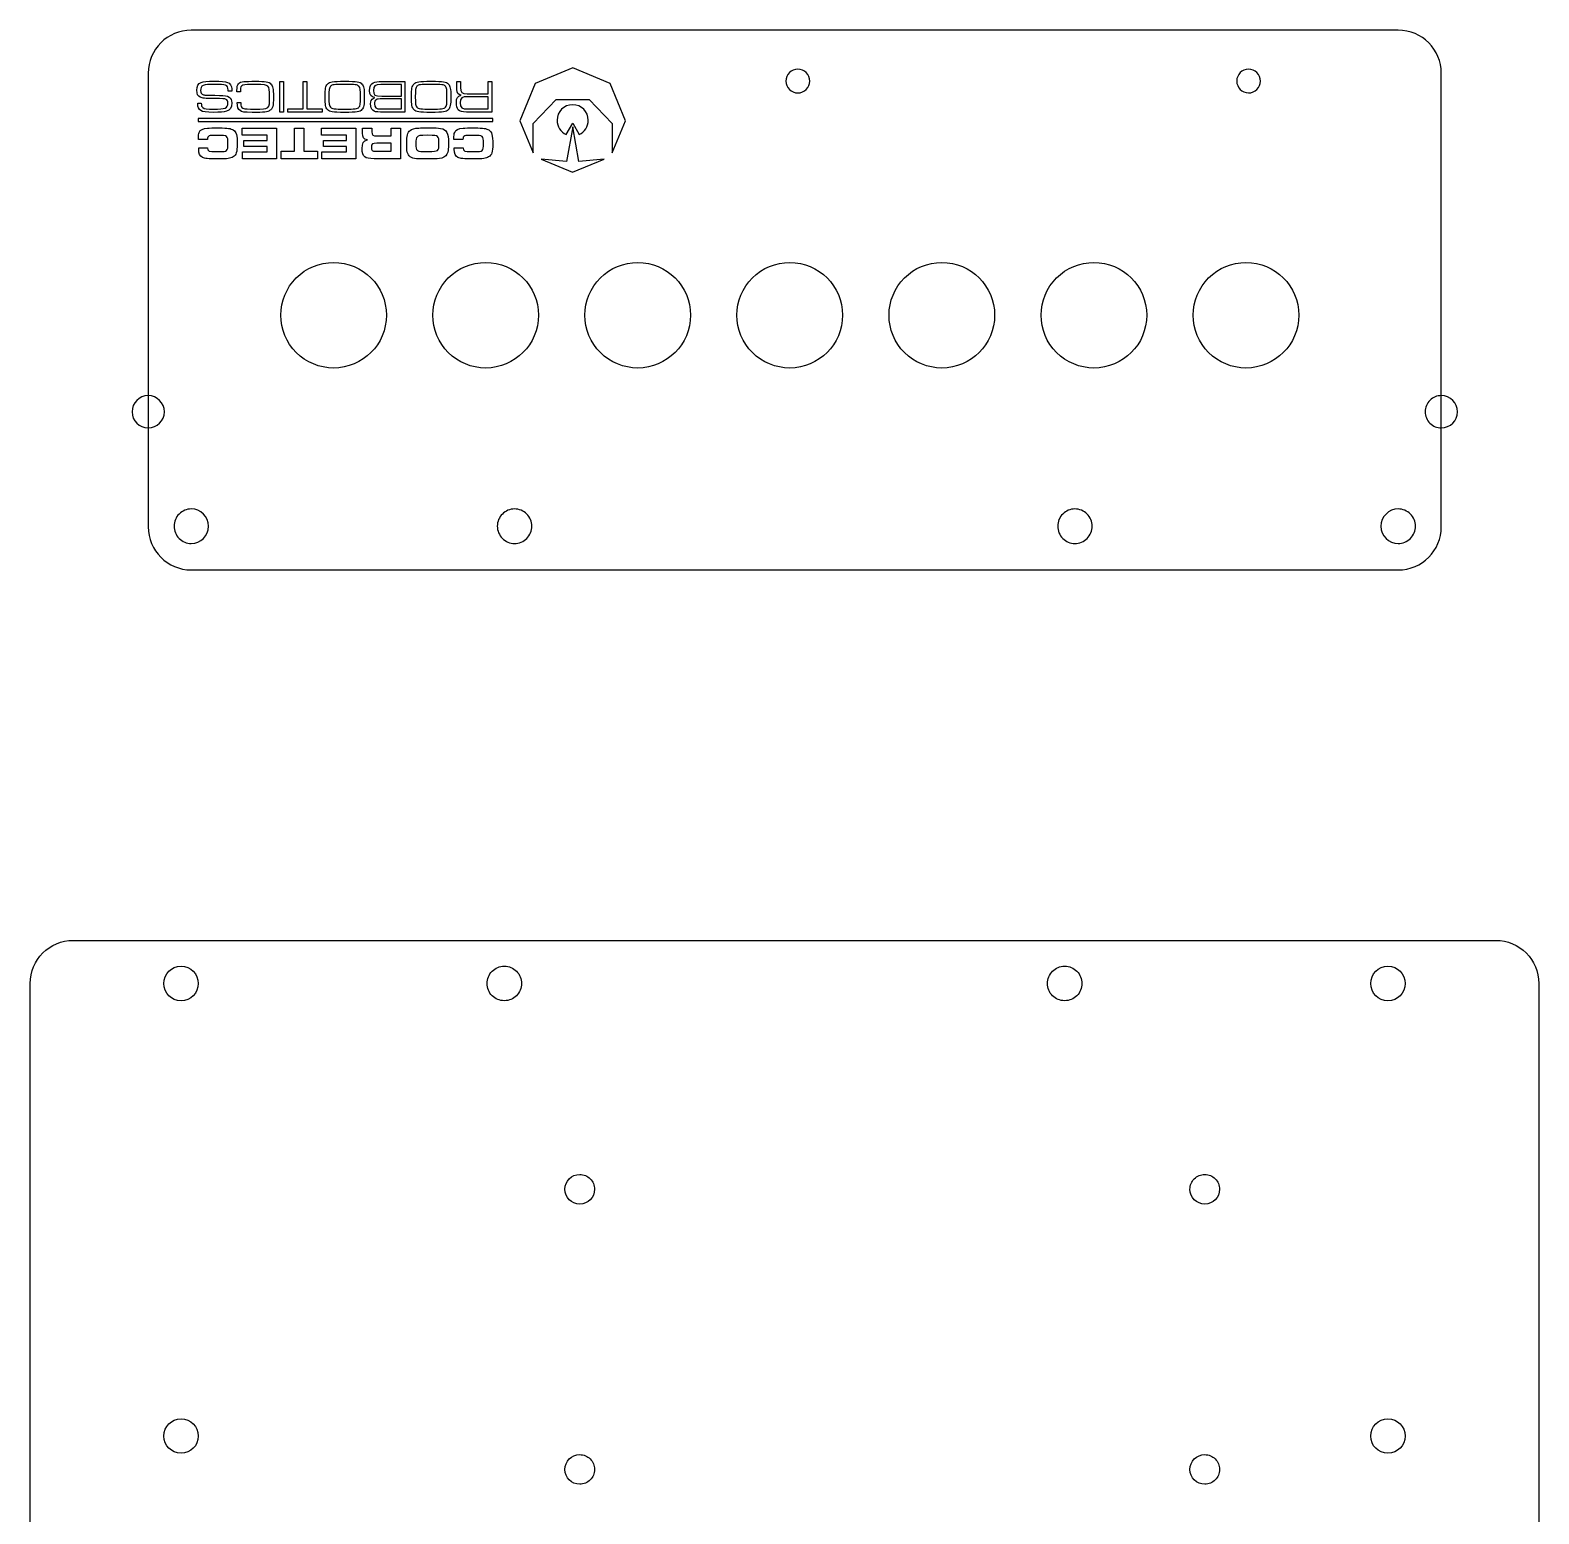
# Model space of a CAD drawing. Extents: x 6 to 273, y 10 to 284.
# Drawn here: x 132.7 to 272.7, y 146.3 to 284 of the extents above; entities that cross this region are included whole.
import ezdxf

# ---------------------------------------------------------------- set-up
doc = ezdxf.new("R2010")
doc.units = 0
doc.layers.add('Layer_1', color=7, linetype='CONTINUOUS')

msp = doc.modelspace()

# ---------------------------------------------------------------- linework, layer by layer
at = {"layer": 'Layer_1', "color": 7}
for p, q in [((259.627116, 283.978556), (147.62712, 283.978556)), ((183.021553, 280.473935), (179.54984, 279.032306)), ((186.493255, 279.032306), (183.021553, 280.473935)), ((143.627119, 279.978558), (143.627119, 237.888622)), ((143.627119, 279.978558), (143.627119, 279.978558)), ((155.850989, 276.377008), (155.850989, 279.208835)), ((155.850989, 279.208835), (156.189337, 279.208835)), ((156.189337, 279.208835), (156.189337, 276.377008)), ((158.006114, 276.663867), (158.006114, 279.208835)), ((158.006114, 279.208835), (158.351815, 279.208835)), ((158.351815, 279.208835), (158.351815, 276.663867)), ((165.067264, 279.208835), (167.457756, 279.208835)), ((167.119411, 278.929308), (165.221727, 278.929308)), ((167.119411, 277.862803), (167.119411, 278.929308)), ((167.457756, 279.208835), (167.457756, 276.377008)), ((172.28278, 278.480654), (172.28278, 279.208835)), ((172.28278, 279.208835), (172.621125, 279.208835)), ((172.621125, 279.208835), (172.621125, 278.671882)), ((175.173439, 278.068765), (175.173439, 279.208835)), ((175.173439, 279.208835), (175.51914, 279.208835)), ((175.51914, 279.208835), (175.51914, 276.377008)), ((179.54984, 279.032306), (178.108229, 275.560562)), ((187.934898, 275.560562), (186.493255, 279.032306)), ((202.8144, 279.257126), (202.8144, 279.257126)), ((244.644398, 279.257158), (244.644398, 279.257158)), ((263.627108, 237.888622), (263.627108, 279.978558)), ((151.040681, 278.326191), (151.040681, 278.407089)), ((151.379026, 278.326191), (151.040681, 278.326191)), ((151.379026, 278.524786), (151.379026, 278.326191)), ((151.86448, 278.259993), (151.86448, 278.377656)), ((152.195471, 278.260097), (151.86448, 278.259993)), ((151.886546, 277.27449), (152.217537, 277.27449)), ((152.195471, 278.421927), (152.195471, 278.260097)), ((152.217537, 277.27449), (152.217537, 277.200925)), ((165.295278, 277.862803), (167.119411, 277.862803)), ((167.119411, 277.59801), (165.427675, 277.59801)), ((167.119411, 276.663867), (167.119411, 277.59801)), ((173.231622, 278.068765), (175.173439, 278.068765)), ((175.173439, 277.803972), (173.31253, 277.803972)), ((175.173439, 276.663867), (175.173439, 277.803972)), ((179.343889, 275.303136), (181.499003, 277.539179)), ((181.499003, 277.539179), (184.544103, 277.539179)), ((184.544103, 277.539179), (186.699207, 275.303136)), ((148.223574, 277.193453), (148.554565, 277.193453)), ((156.189337, 276.377008), (155.850989, 276.377008)), ((156.571817, 276.377008), (156.571817, 276.663867)), ((156.571817, 276.663867), (158.006114, 276.663867)), ((159.786111, 276.377008), (156.571817, 276.377008)), ((158.351815, 276.663867), (159.786111, 276.663867)), ((159.786111, 276.663867), (159.786111, 276.377008)), ((160.271565, 276.612403), (160.271565, 276.612403)), ((167.457756, 276.377008), (165.192304, 276.377008)), ((165.22908, 276.663867), (167.119411, 276.663867)), ((168.288817, 276.612403), (168.288817, 276.612403)), ((175.51914, 276.377008), (173.180134, 276.377008)), ((173.334596, 276.663867), (175.173439, 276.663867)), ((175.607404, 275.781223), (148.275063, 275.781223)), ((148.275063, 275.781223), (148.275063, 275.494364)), ((148.275063, 275.494364), (175.607404, 275.494364)), ((152.349934, 274.236631), (152.349934, 274.88388)), ((152.349934, 274.88388), (155.519998, 274.88388)), ((155.519998, 274.88388), (155.519998, 272.052088)), ((157.219087, 272.750871), (157.219087, 274.88388)), ((157.219087, 274.88388), (158.079665, 274.88388)), ((158.079665, 274.88388), (158.079665, 272.750871)), ((159.719913, 274.236631), (159.719913, 274.88388)), ((159.719913, 274.88388), (162.890074, 274.88388)), ((162.890074, 274.88388), (162.890074, 272.052088)), ((163.515281, 274.435226), (163.515281, 274.88388)), ((163.515281, 274.88388), (164.390568, 274.88388)), ((164.390568, 274.88388), (164.390568, 274.530823)), ((166.185279, 274.170433), (166.185279, 274.88388)), ((166.185279, 274.88388), (167.045856, 274.88388)), ((167.045856, 274.88388), (167.045856, 272.052088)), ((175.607404, 275.494364), (175.607404, 275.781223)), ((175.607404, 275.494364), (175.607404, 275.494364)), ((178.108229, 275.560562), (179.343889, 272.581674)), ((179.343889, 272.581674), (179.343889, 275.303136)), ((182.411059, 274.30283), (183.021553, 275.347268)), ((183.021553, 274.994211), (182.455191, 271.787295)), ((183.021553, 275.347268), (183.632037, 274.30283)), ((183.587905, 271.787295), (183.021553, 274.994211)), ((186.699207, 272.581674), (187.934898, 275.560562)), ((186.699207, 275.303136), (186.699207, 272.581674)), ((149.120931, 273.817202), (148.282419, 273.817376)), ((148.319195, 272.949257), (148.319195, 273.044888)), ((148.319195, 273.044888), (149.142997, 273.044888)), ((154.666874, 274.236631), (152.349934, 274.236631)), ((152.511753, 273.177459), (152.511753, 273.736478)), ((152.511753, 273.736478), (154.666874, 273.736478)), ((154.666874, 273.177459), (152.511753, 273.177459)), ((154.666874, 273.736478), (154.666874, 274.236631)), ((154.666874, 272.692005), (154.666874, 273.177459)), ((162.036853, 274.236631), (159.719913, 274.236631)), ((159.881732, 273.177459), (159.881732, 273.736478)), ((159.881732, 273.736478), (162.036853, 273.736478)), ((162.036853, 273.177459), (159.881732, 273.177459)), ((162.036853, 273.736478), (162.036853, 274.236631)), ((162.036853, 272.692005), (162.036853, 273.177459)), ((166.185279, 273.479017), (164.839247, 273.479017)), ((164.868669, 274.170433), (166.185279, 274.170433)), ((166.185279, 272.743504), (166.185279, 273.479017)), ((172.834433, 273.817202), (171.995921, 273.817376)), ((172.032697, 272.949257), (172.032697, 273.044888)), ((172.032697, 273.044888), (172.856499, 273.044888)), ((182.411059, 274.30283), (182.411059, 274.30283)), ((152.379356, 272.052088), (152.379356, 272.692005)), ((152.379356, 272.692005), (154.666874, 272.692005)), ((155.519998, 272.052088), (152.379356, 272.052088)), ((155.96132, 272.052088), (155.96132, 272.750871)), ((155.96132, 272.750871), (157.219087, 272.750871)), ((159.344789, 272.052088), (155.96132, 272.052088)), ((158.079665, 272.750871), (159.344789, 272.750871)), ((159.344789, 272.750871), (159.344789, 272.052088)), ((159.749335, 272.052088), (159.749335, 272.692005)), ((159.749335, 272.692005), (162.036853, 272.692005)), ((162.890074, 272.052088), (159.749335, 272.052088)), ((167.045856, 272.052088), (164.603876, 272.052088)), ((164.809824, 272.743504), (166.185279, 272.743504)), ((168.355015, 272.059351), (168.355015, 272.059455)), ((180.094136, 272.015323), (182.999487, 270.786988)), ((182.455191, 271.787295), (180.094136, 272.015323)), ((182.999487, 270.786988), (185.94896, 272.015323)), ((185.94896, 272.015323), (183.587905, 271.787295)), ((165.732481, 257.525365), (165.732481, 257.525365)), ((179.843609, 257.525365), (179.843609, 257.525365)), ((193.95472, 257.525365), (193.95472, 257.525365)), ((208.065831, 257.525364), (208.065831, 257.525364)), ((222.176942, 257.525364), (222.176942, 257.525364)), ((236.288054, 257.525364), (236.288054, 257.525364)), ((250.399165, 257.525364), (250.399165, 257.525364)), ((142.12712, 248.563607), (142.12712, 248.563607)), ((262.127097, 248.563607), (262.127097, 248.563607)), ((147.627117, 236.34297), (147.627117, 236.34297)), ((259.627116, 236.34297), (259.627116, 236.34297)), ((147.62712, 233.888624), (259.627116, 233.888624)), ((136.675995, 199.505784), (268.675996, 199.505784)), ((132.675997, 13.50579), (132.675997, 195.505784)), ((272.675996, 195.505784), (272.675996, 13.50579)), ((272.675996, 195.505784), (272.675996, 195.505784)), ((146.675994, 193.90579), (146.675994, 193.90579)), ((258.675996, 193.90579), (258.675996, 193.90579)), ((182.301004, 176.405825), (182.301004, 176.405825)), ((240.300995, 176.405825), (240.300995, 176.405825)), ((146.675994, 151.905812), (146.675994, 151.905812)), ((258.675996, 151.905812), (258.675996, 151.905812)), ((182.301004, 150.405829), (182.301004, 150.405829)), ((240.301004, 150.405829), (240.301004, 150.405829))]:
    msp.add_line(p, q, dxfattribs=at)
for points in [[(147.62712, 283.978556), (145.411119, 283.978556), (143.627119, 282.194556), (143.627119, 279.978558)], [(263.627108, 279.978558), (263.627108, 282.194556), (261.843097, 283.978556), (259.627116, 283.978556)], [(203.136583, 280.034943), (202.930292, 279.828653), (202.8144, 279.548864), (202.8144, 279.257126)], [(203.9144, 280.357126), (203.622662, 280.357126), (203.342873, 280.241233), (203.136583, 280.034943)], [(204.692218, 280.034943), (204.485928, 280.241233), (204.206139, 280.357126), (203.9144, 280.357126)], [(205.014401, 279.257126), (205.014401, 279.548864), (204.898508, 279.828653), (204.692218, 280.034943)], [(245.744396, 280.357158), (245.136884, 280.357157), (244.644398, 279.86467), (244.644398, 279.257158)], [(246.522214, 280.034976), (246.315924, 280.241266), (246.036134, 280.357158), (245.744396, 280.357158)], [(246.844397, 279.257158), (246.844397, 279.548896), (246.728504, 279.828686), (246.522214, 280.034976)], [(148.142666, 278.407089), (148.142666, 278.796911), (148.275063, 279.032306), (148.554565, 279.13527)], [(149.80498, 278.944042), (148.694319, 278.944042), (148.495724, 278.855778), (148.495724, 278.385023)], [(148.554565, 279.13527), (148.767873, 279.208835), (149.091508, 279.238233), (149.738782, 279.238233)], [(149.738782, 279.238233), (150.430184, 279.238233), (150.753822, 279.208696), (150.981836, 279.13527)], [(150.797954, 278.86311), (150.628778, 278.921976), (150.3125, 278.944042), (149.80498, 278.944042)], [(151.040681, 278.407089), (151.040681, 278.686581), (150.974483, 278.804278), (150.797954, 278.86311)], [(150.981836, 279.13527), (151.239276, 279.047005), (151.379026, 278.826344), (151.379026, 278.524786)], [(151.86448, 278.377656), (151.86448, 278.716014), (151.893913, 278.870477), (152.004233, 278.995506)], [(152.004233, 278.995506), (152.114563, 279.120571), (152.254316, 279.179402), (152.511753, 279.208835)], [(153.600348, 278.944146), (152.320515, 278.944146), (152.195471, 278.900014), (152.195471, 278.421927)], [(152.511753, 279.208835), (152.673572, 279.22343), (153.159026, 279.238372), (153.541503, 279.238372)], [(153.541503, 279.238372), (154.5639, 279.238372), (154.813984, 279.201572), (155.019834, 278.980911)], [(154.740429, 278.767617), (154.608032, 278.907381), (154.394728, 278.944146), (153.600348, 278.944146)], [(154.894794, 277.796709), (154.894794, 278.443993), (154.865361, 278.64992), (154.740429, 278.767617)], [(155.019834, 278.980911), (155.203719, 278.79705), (155.247852, 278.569023), (155.247852, 277.796709)], [(160.043547, 277.796605), (160.043547, 278.568918), (160.08768, 278.789579), (160.271565, 278.980807)], [(160.271565, 278.980807), (160.484869, 279.208835), (160.698177, 279.238233), (161.86768, 279.238233)], [(160.543715, 278.767513), (160.426028, 278.649816), (160.396605, 278.443854), (160.396605, 277.796605)], [(161.86768, 278.944042), (160.867349, 278.944042), (160.690821, 278.92215), (160.543715, 278.767513)], [(161.86768, 279.238233), (163.029827, 279.238233), (163.243131, 279.208696), (163.463792, 278.980807)], [(163.18429, 278.767513), (163.037183, 278.921976), (162.860655, 278.944042), (161.86768, 278.944042)], [(163.331396, 277.796605), (163.331396, 278.443854), (163.301963, 278.649816), (163.18429, 278.767513)], [(163.463792, 278.980807), (163.640321, 278.789579), (163.684453, 278.568918), (163.684453, 277.796605)], [(164.169907, 278.370323), (164.169907, 278.686581), (164.228753, 278.870477), (164.375859, 279.01024)], [(164.375859, 279.01024), (164.530321, 279.149969), (164.728916, 279.208835), (165.067264, 279.208835)], [(165.221727, 278.929308), (164.655361, 278.929308), (164.522965, 278.818978), (164.522965, 278.385023)], [(168.060897, 277.796605), (168.060897, 278.568918), (168.104932, 278.789579), (168.288817, 278.980807)], [(168.288817, 278.980807), (168.502121, 279.208835), (168.722782, 279.238233), (169.884929, 279.238233)], [(168.56832, 278.767513), (168.44328, 278.649816), (168.413857, 278.443854), (168.413857, 277.796605)], [(169.884929, 278.944042), (168.884601, 278.944042), (168.708073, 278.92215), (168.56832, 278.767513)], [(169.884929, 279.238233), (171.047079, 279.238233), (171.26774, 279.208696), (171.481044, 278.980807)], [(171.208895, 278.767513), (171.061788, 278.921976), (170.88526, 278.944042), (169.884929, 278.944042)], [(171.356004, 277.796605), (171.356004, 278.443854), (171.326571, 278.649816), (171.208895, 278.767513)], [(171.481044, 278.980807), (171.664929, 278.789579), (171.709062, 278.568918), (171.709062, 277.796605)], [(172.621125, 278.671882), (172.613758, 278.186428), (172.738812, 278.061398), (173.231622, 278.068765)], [(202.8144, 279.257126), (202.8144, 278.965387), (202.930292, 278.685598), (203.136583, 278.479308)], [(204.692218, 278.479308), (204.898508, 278.685598), (205.014401, 278.965387), (205.014401, 279.257126)], [(244.644398, 279.257158), (244.644398, 278.649646), (245.136884, 278.157159), (245.744396, 278.157158)], [(246.522214, 278.47934), (246.728504, 278.68563), (246.844397, 278.96542), (246.844397, 279.257158)], [(148.466301, 277.752473), (148.238287, 277.862803), (148.142666, 278.054031), (148.142666, 278.407089)], [(149.768201, 277.634775), (148.870847, 277.634775), (148.672252, 277.656668), (148.466301, 277.752473)], [(148.495724, 278.385023), (148.495724, 278.149662), (148.569278, 278.046699), (148.760517, 277.987833)], [(148.760517, 277.987833), (148.951755, 277.936368), (148.966468, 277.936368), (150.231589, 277.929002)], [(150.849439, 277.553878), (150.694977, 277.620076), (150.569937, 277.627443), (149.768201, 277.634775)], [(150.231589, 277.929002), (150.746465, 277.921704), (150.967126, 277.884869), (151.136299, 277.774539)], [(151.018615, 277.193453), (151.018615, 277.384716), (150.967126, 277.495047), (150.849439, 277.553878)], [(151.379026, 277.222886), (151.379026, 276.796264), (151.224563, 276.553537), (150.886219, 276.45794)], [(151.136299, 277.774539), (151.305474, 277.656841), (151.379026, 277.502379), (151.379026, 277.222886)], [(152.151339, 276.509543), (151.960101, 276.64194), (151.901259, 276.818469), (151.886546, 277.27449)], [(152.217537, 277.200925), (152.217537, 276.700771), (152.335224, 276.649272), (153.526793, 276.649272)], [(153.526793, 276.649272), (154.887438, 276.649272), (154.894794, 276.649272), (154.894794, 277.796709)], [(155.247852, 277.796709), (155.247852, 276.914065), (155.189006, 276.686072), (154.894794, 276.509543)], [(160.271565, 276.612403), (160.08768, 276.796264), (160.043547, 277.016925), (160.043547, 277.796605)], [(160.396605, 277.796605), (160.396605, 277.149321), (160.426038, 276.943394), (160.543715, 276.81833)], [(163.18429, 276.81833), (163.301977, 276.943394), (163.331396, 277.149321), (163.331396, 277.796605)], [(163.684453, 277.796605), (163.684453, 277.016925), (163.640321, 276.796264), (163.463792, 276.612403)], [(164.648008, 277.715708), (164.317017, 277.774539), (164.169907, 277.973134), (164.169907, 278.370323)], [(164.272885, 277.134622), (164.272885, 277.414114), (164.339083, 277.553878), (164.515612, 277.649509)], [(164.515612, 277.649509), (164.574454, 277.686274), (164.603876, 277.700974), (164.648008, 277.715708)], [(164.522965, 278.385023), (164.522965, 277.951068), (164.648008, 277.862803), (165.295278, 277.862803)], [(164.773048, 277.524445), (164.670074, 277.465614), (164.625942, 277.340584), (164.625942, 277.141989)], [(165.427675, 277.59801), (164.979, 277.59801), (164.868669, 277.583415), (164.773048, 277.524445)], [(168.288817, 276.612403), (168.104932, 276.796264), (168.060897, 277.016925), (168.060897, 277.796605)], [(168.413857, 277.796605), (168.413857, 277.149321), (168.44329, 276.943394), (168.56832, 276.81833)], [(171.208895, 276.81833), (171.326582, 276.943394), (171.356004, 277.149321), (171.356004, 277.796605)], [(171.709062, 277.796605), (171.709062, 277.016925), (171.664929, 276.796264), (171.481044, 276.612403)], [(172.231291, 277.244953), (172.231291, 277.700974), (172.334265, 277.862803), (172.67997, 277.943701)], [(172.400464, 276.597669), (172.290133, 276.722733), (172.231291, 276.943394), (172.231291, 277.244953)], [(172.67997, 277.943701), (172.393111, 278.002567), (172.28278, 278.149662), (172.28278, 278.480654)], [(173.31253, 277.803972), (172.731455, 277.803972), (172.584349, 277.686274), (172.584349, 277.230253)], [(172.584349, 277.230253), (172.584349, 276.781565), (172.731455, 276.663867), (173.334596, 276.663867)], [(203.136583, 278.479308), (203.342873, 278.273018), (203.622662, 278.157125), (203.9144, 278.157125)], [(203.9144, 278.157125), (204.206139, 278.157125), (204.485928, 278.273018), (204.692218, 278.479308)], [(245.744396, 278.157158), (246.036134, 278.157158), (246.315924, 278.27305), (246.522214, 278.47934)], [(148.50308, 276.516771), (148.297129, 276.649168), (148.238287, 276.796264), (148.223574, 277.193453)], [(149.694649, 276.34761), (149.04002, 276.34761), (148.701675, 276.399074), (148.50308, 276.516771)], [(148.554565, 277.193453), (148.554565, 276.96546), (148.598698, 276.862462), (148.686962, 276.788931)], [(148.686962, 276.788931), (148.819359, 276.685933), (149.113574, 276.649168), (149.687293, 276.649168)], [(149.687293, 276.649168), (150.805307, 276.649168), (151.018615, 276.737432), (151.018615, 277.193453)], [(150.886219, 276.45794), (150.643491, 276.384375), (150.275721, 276.34761), (149.694649, 276.34761)], [(153.27671, 276.347714), (152.570595, 276.347714), (152.320515, 276.384479), (152.151339, 276.509543)], [(154.894794, 276.509543), (154.681587, 276.36978), (154.446213, 276.347714), (153.27671, 276.347714)], [(161.845614, 276.34761), (160.70553, 276.34761), (160.484869, 276.384375), (160.271565, 276.612403)], [(160.543715, 276.81833), (160.676111, 276.678601), (160.911482, 276.649168), (161.845614, 276.649168)], [(161.845614, 276.649168), (162.823875, 276.649168), (163.051893, 276.678705), (163.18429, 276.81833)], [(163.463792, 276.612403), (163.243131, 276.384375), (163.029827, 276.34761), (161.845614, 276.34761)], [(164.47148, 276.546204), (164.331727, 276.678601), (164.272885, 276.847763), (164.272885, 277.134622)], [(165.192304, 276.377008), (164.780405, 276.377008), (164.611229, 276.42114), (164.47148, 276.546204)], [(164.625942, 277.141989), (164.625942, 276.781565), (164.765692, 276.663867), (165.22908, 276.663867)], [(169.870219, 276.34761), (168.722782, 276.34761), (168.502121, 276.384375), (168.288817, 276.612403)], [(168.56832, 276.81833), (168.69336, 276.678601), (168.936087, 276.649168), (169.870219, 276.649168)], [(169.870219, 276.649168), (170.848484, 276.649168), (171.069145, 276.678705), (171.208895, 276.81833)], [(171.481044, 276.612403), (171.26774, 276.384375), (171.047079, 276.34761), (169.870219, 276.34761)], [(173.180134, 276.377008), (172.753521, 276.377008), (172.554926, 276.435874), (172.400464, 276.597669)], [(183.021553, 277.061057), (182.219817, 277.061057), (181.572554, 276.413808), (181.572554, 275.612061)], [(184.470549, 275.612061), (184.470549, 276.413808), (183.823279, 277.061057), (183.021553, 277.061057)], [(148.282419, 273.817376), (148.282419, 274.229264), (148.297118, 274.369028), (148.355971, 274.494058)], [(148.355971, 274.494058), (148.466301, 274.736785), (148.694319, 274.854482), (149.13564, 274.88388)], [(149.13564, 274.88388), (149.312169, 274.898475), (149.650517, 274.905773), (150.216879, 274.905773)], [(150.216879, 274.905773), (151.033325, 274.905773), (151.298118, 274.86164), (151.526135, 274.714545)], [(151.526135, 274.714545), (151.805638, 274.538016), (151.886546, 274.236458), (151.886546, 273.397946)], [(163.963959, 273.795309), (163.610902, 273.861508), (163.507924, 274.008603), (163.515281, 274.435226)], [(164.390568, 274.530823), (164.397935, 274.221897), (164.478833, 274.163066), (164.868669, 274.170433)], [(167.619575, 273.50845), (167.619575, 274.192499), (167.69313, 274.471991), (167.9285, 274.670586)], [(167.9285, 274.670586), (168.104932, 274.81035), (168.340302, 274.88388), (168.752205, 274.898614)], [(168.752205, 274.898614), (168.906668, 274.905912), (169.281791, 274.913209), (169.561294, 274.913209)], [(169.561294, 274.913209), (170.230633, 274.913209), (170.576334, 274.898614), (170.745507, 274.86171)], [(170.745507, 274.86171), (171.061788, 274.810211), (171.245674, 274.692548), (171.348648, 274.479219)], [(171.348648, 274.479219), (171.458978, 274.273292), (171.488401, 274.067331), (171.488401, 273.44948)], [(171.995921, 273.817376), (172.003288, 274.229264), (172.01062, 274.369028), (172.069472, 274.494058)], [(172.069472, 274.494058), (172.179803, 274.736785), (172.415177, 274.854482), (172.856499, 274.88388)], [(172.856499, 274.88388), (173.025671, 274.898475), (173.364019, 274.905773), (173.930381, 274.905773)], [(173.930381, 274.905773), (174.746826, 274.905773), (175.01162, 274.86164), (175.239637, 274.714545)], [(175.239637, 274.714545), (175.51914, 274.538016), (175.600048, 274.236458), (175.600048, 273.397946)], [(181.572554, 275.612061), (181.572554, 275.031011), (181.910902, 274.530823), (182.411059, 274.30283)], [(183.632037, 274.30283), (184.124848, 274.530823), (184.470549, 275.031011), (184.470549, 275.612061)], [(149.290103, 274.162892), (149.165063, 274.111393), (149.120931, 274.015797), (149.120931, 273.817202)], [(149.142997, 273.044888), (149.157696, 272.735963), (149.223905, 272.706565), (149.974152, 272.706565)], [(150.143324, 274.214392), (149.503408, 274.214392), (149.40779, 274.207094), (149.290103, 274.162892)], [(151.033325, 273.48621), (151.033325, 274.162892), (150.967126, 274.214392), (150.143324, 274.214392)], [(150.908285, 272.816861), (151.011259, 272.912492), (151.033325, 273.022822), (151.033325, 273.48621)], [(151.886546, 273.397946), (151.886546, 272.655066), (151.798281, 272.382906), (151.504069, 272.213744)], [(163.478505, 272.986231), (163.478505, 273.50845), (163.603545, 273.714412), (163.963959, 273.795309)], [(164.839247, 273.479017), (164.427347, 273.479017), (164.346436, 273.427553), (164.346436, 273.148026)], [(164.346436, 273.148026), (164.346436, 272.964165), (164.361135, 272.883233), (164.412634, 272.824401)], [(167.641641, 272.824401), (167.626942, 272.934732), (167.619575, 273.16276), (167.619575, 273.50845)], [(168.575676, 274.060103), (168.494765, 273.957139), (168.472699, 273.810009), (168.472699, 273.434885)], [(168.472699, 273.434885), (168.472699, 272.721438), (168.487398, 272.714071), (169.546584, 272.714071)], [(169.56865, 274.221897), (168.825756, 274.221897), (168.67865, 274.19236), (168.575676, 274.060103)], [(170.47336, 274.111567), (170.36303, 274.199831), (170.223277, 274.221897), (169.56865, 274.221897)], [(170.466004, 272.817034), (170.583691, 272.905299), (170.61311, 273.045062), (170.61311, 273.449619)], [(170.61311, 273.449619), (170.61311, 273.868875), (170.583677, 274.01597), (170.47336, 274.111567)], [(171.488401, 273.44948), (171.488401, 272.971393), (171.481034, 272.853695), (171.429555, 272.662467)], [(173.003605, 274.162892), (172.878565, 274.111393), (172.834433, 274.015797), (172.834433, 273.817202)], [(172.856499, 273.044888), (172.871198, 272.735963), (172.937407, 272.706565), (173.687654, 272.706565)], [(173.856826, 274.214392), (173.216909, 274.214392), (173.121292, 274.207094), (173.003605, 274.162892)], [(174.746826, 273.48621), (174.746826, 274.162892), (174.680628, 274.214392), (173.856826, 274.214392)], [(174.621786, 272.816861), (174.72476, 272.912492), (174.746826, 273.022822), (174.746826, 273.48621)], [(175.600048, 273.397946), (175.600048, 272.655066), (175.51914, 272.382906), (175.217571, 272.213744)], [(148.657543, 272.169612), (148.422169, 272.279942), (148.319195, 272.530036), (148.319195, 272.949257)], [(150.180103, 272.029848), (149.128284, 272.029848), (148.90027, 272.05174), (148.657543, 272.169612)], [(149.974152, 272.706565), (150.672911, 272.706565), (150.805307, 272.72116), (150.908285, 272.816861)], [(151.504069, 272.213744), (151.246629, 272.066648), (150.974483, 272.029848), (150.180103, 272.029848)], [(163.721232, 272.228617), (163.552057, 272.361013), (163.478505, 272.60374), (163.478505, 272.986231)], [(164.603876, 272.052088), (164.103709, 272.052088), (163.883048, 272.088888), (163.721232, 272.228617)], [(164.412634, 272.824401), (164.478833, 272.758203), (164.552387, 272.743504), (164.809824, 272.743504)], [(168.355015, 272.059455), (167.913791, 272.140352), (167.700483, 272.36838), (167.641641, 272.824401)], [(169.620136, 272.022551), (168.80369, 272.022551), (168.55361, 272.029848), (168.355015, 272.059351)], [(169.546584, 272.714071), (170.179145, 272.714071), (170.355673, 272.735963), (170.466004, 272.817034)], [(170.863194, 272.103483), (170.620466, 272.037284), (170.36303, 272.022551), (169.620136, 272.022551)], [(171.429555, 272.662467), (171.348648, 272.360909), (171.179475, 272.199079), (170.863194, 272.103483)], [(172.371045, 272.169612), (172.143027, 272.279942), (172.032697, 272.530036), (172.032697, 272.949257)], [(173.900958, 272.029848), (172.841786, 272.029848), (172.613772, 272.05174), (172.371045, 272.169612)], [(173.687654, 272.706565), (174.393769, 272.706565), (174.518809, 272.72116), (174.621786, 272.816861)], [(175.217571, 272.213744), (174.960131, 272.066648), (174.695338, 272.029848), (173.900958, 272.029848)], [(157.367658, 260.990189), (158.286587, 261.909117), (159.532921, 262.425365), (160.832482, 262.425365)], [(160.832482, 262.425365), (163.538677, 262.425364), (165.732481, 260.23156), (165.732481, 257.525365)], [(171.478786, 260.990189), (172.397715, 261.909117), (173.644049, 262.425365), (174.94361, 262.425365)], [(174.94361, 262.425365), (177.649805, 262.425364), (179.843609, 260.23156), (179.843609, 257.525365)], [(185.589897, 260.990189), (186.508826, 261.909117), (187.75516, 262.425365), (189.054722, 262.425365)], [(189.054722, 262.425365), (191.760916, 262.425364), (193.95472, 260.23156), (193.95472, 257.525365)], [(199.701008, 260.990188), (200.619937, 261.909116), (201.866272, 262.425365), (203.165833, 262.425365)], [(203.165833, 262.425365), (205.872027, 262.425364), (208.065831, 260.231559), (208.065831, 257.525364)], [(213.81212, 260.990188), (214.731048, 261.909116), (215.977383, 262.425365), (217.276944, 262.425365)], [(217.276944, 262.425365), (219.983139, 262.425364), (222.176942, 260.231559), (222.176942, 257.525364)], [(227.923231, 260.990188), (228.842159, 261.909116), (230.088494, 262.425365), (231.388055, 262.425365)], [(231.388055, 262.425365), (234.09425, 262.425364), (236.288053, 260.231559), (236.288054, 257.525364)], [(242.034342, 260.990188), (242.95327, 261.909116), (244.199605, 262.425365), (245.499166, 262.425365)], [(245.499166, 262.425365), (248.205361, 262.425364), (250.399165, 260.231559), (250.399165, 257.525364)], [(155.932481, 257.525365), (155.932481, 258.824926), (156.44873, 260.07126), (157.367658, 260.990189)], [(170.043609, 257.525365), (170.043609, 258.824926), (170.559858, 260.07126), (171.478786, 260.990189)], [(184.15472, 257.525365), (184.15472, 258.824926), (184.670969, 260.07126), (185.589897, 260.990189)], [(198.265831, 257.525364), (198.265831, 258.824925), (198.78208, 260.07126), (199.701008, 260.990188)], [(212.376942, 257.525364), (212.376942, 258.824925), (212.893191, 260.07126), (213.81212, 260.990188)], [(226.488053, 257.525364), (226.488053, 258.824925), (227.004302, 260.07126), (227.923231, 260.990188)], [(240.599165, 257.525364), (240.599165, 258.824925), (241.115413, 260.07126), (242.034342, 260.990188)], [(157.367658, 254.060541), (156.44873, 254.97947), (155.932481, 256.225804), (155.932481, 257.525365)], [(165.732481, 257.525365), (165.732481, 254.81917), (163.538677, 252.625366), (160.832482, 252.625365)], [(171.478786, 254.060541), (170.559858, 254.97947), (170.043609, 256.225804), (170.043609, 257.525365)], [(179.843609, 257.525365), (179.843609, 254.81917), (177.649805, 252.625366), (174.94361, 252.625365)], [(185.589897, 254.060541), (184.670969, 254.97947), (184.15472, 256.225804), (184.15472, 257.525365)], [(193.95472, 257.525365), (193.95472, 254.81917), (191.760916, 252.625366), (189.054722, 252.625365)], [(199.701008, 254.060541), (198.78208, 254.979469), (198.265831, 256.225803), (198.265831, 257.525364)], [(208.065831, 257.525364), (208.065831, 254.81917), (205.872028, 252.625365), (203.165833, 252.625364)], [(213.81212, 254.060541), (212.893191, 254.979469), (212.376942, 256.225803), (212.376942, 257.525364)], [(222.176942, 257.525364), (222.176942, 254.81917), (219.983139, 252.625365), (217.276944, 252.625364)], [(227.923231, 254.060541), (227.004302, 254.979469), (226.488053, 256.225803), (226.488053, 257.525364)], [(236.288054, 257.525364), (236.288054, 254.81917), (234.09425, 252.625365), (231.388055, 252.625364)], [(242.034342, 254.060541), (241.115413, 254.979469), (240.599165, 256.225803), (240.599165, 257.525364)], [(250.399165, 257.525364), (250.399165, 254.81917), (248.205361, 252.625365), (245.499166, 252.625364)], [(160.832482, 252.625365), (159.532921, 252.625364), (158.286587, 253.141613), (157.367658, 254.060541)], [(174.94361, 252.625365), (173.644049, 252.625364), (172.397715, 253.141613), (171.478786, 254.060541)], [(189.054722, 252.625365), (187.75516, 252.625364), (186.508826, 253.141613), (185.589897, 254.060541)], [(203.165833, 252.625364), (201.866272, 252.625364), (200.619937, 253.141612), (199.701008, 254.060541)], [(217.276944, 252.625364), (215.977383, 252.625364), (214.731048, 253.141612), (213.81212, 254.060541)], [(231.388055, 252.625364), (230.088494, 252.625364), (228.842159, 253.141612), (227.923231, 254.060541)], [(245.499166, 252.625364), (244.199605, 252.625364), (242.95327, 253.141612), (242.034342, 254.060541)], [(143.627119, 250.063607), (142.798692, 250.063607), (142.12712, 249.392034), (142.12712, 248.563607)], [(145.127119, 248.563607), (145.127119, 249.392034), (144.455546, 250.063607), (143.627119, 250.063607)], [(262.566441, 249.624271), (262.285134, 249.342966), (262.127097, 248.961434), (262.127097, 248.563607)], [(263.627108, 250.063607), (263.229281, 250.06361), (262.847748, 249.905576), (262.566441, 249.624271)], [(265.127091, 248.563607), (265.127091, 249.392027), (264.455528, 250.063597), (263.627108, 250.063607)], [(142.12712, 248.563607), (142.12712, 247.73518), (142.798692, 247.063607), (143.627119, 247.063607)], [(143.627119, 247.063607), (144.455546, 247.063607), (145.127119, 247.73518), (145.127119, 248.563607)], [(262.127097, 248.563607), (262.127097, 248.16578), (262.285134, 247.784248), (262.566441, 247.502943)], [(263.627108, 247.063607), (264.455528, 247.063617), (265.127091, 247.735187), (265.127091, 248.563607)], [(262.566441, 247.502943), (262.847748, 247.221638), (263.229281, 247.063604), (263.627108, 247.063607)], [(147.627117, 239.542969), (147.20277, 239.54297), (146.795803, 239.374399), (146.495745, 239.074341)], [(149.227117, 237.942969), (149.227116, 238.826625), (148.510772, 239.542969), (147.627117, 239.542969)], [(177.627161, 239.542958), (177.202829, 239.542958), (176.795845, 239.374302), (176.495795, 239.074328)], [(178.758531, 239.074325), (178.458481, 239.374384), (178.051497, 239.542955), (177.627164, 239.542955)], [(229.627074, 239.542958), (229.202725, 239.542958), (228.795761, 239.374302), (228.495702, 239.074328)], [(230.758447, 239.074325), (230.458388, 239.374384), (230.051424, 239.542955), (229.627074, 239.542955)], [(259.627116, 239.542969), (258.743464, 239.542964), (258.027125, 238.826621), (258.027125, 237.942969)], [(260.758488, 239.074341), (260.45843, 239.374399), (260.051463, 239.54297), (259.627116, 239.542969)], [(146.495745, 239.074341), (146.195686, 238.774283), (146.027115, 238.367316), (146.027115, 237.942969)], [(176.495789, 239.074328), (176.195739, 238.774269), (176.027159, 238.367305), (176.027159, 237.942955)], [(179.227158, 237.942955), (179.227158, 238.367305), (179.058502, 238.774269), (178.758528, 239.074328)], [(228.495702, 239.074328), (228.195672, 238.774269), (228.027072, 238.367305), (228.027072, 237.942955)], [(231.227077, 237.942955), (231.227077, 238.367305), (231.058421, 238.774269), (230.758447, 239.074328)], [(261.227118, 237.942969), (261.227118, 238.367316), (261.058547, 238.774283), (260.758488, 239.074341)], [(143.627119, 237.888622), (143.627119, 235.672624), (145.411119, 233.888624), (147.62712, 233.888624)], [(146.027115, 237.942969), (146.027115, 237.518623), (146.195686, 237.111656), (146.495745, 236.811598)], [(146.495745, 236.811598), (146.795803, 236.51154), (147.20277, 236.342969), (147.627117, 236.34297)], [(147.627117, 236.34297), (148.510772, 236.34297), (149.227116, 237.059314), (149.227117, 237.942969)], [(176.027162, 237.942955), (176.027162, 237.518606), (176.195818, 237.111642), (176.495792, 236.811583)], [(176.495789, 236.811583), (176.795839, 236.511524), (177.202823, 236.342953), (177.627156, 236.342953)], [(177.627161, 236.342953), (178.051519, 236.342953), (178.458478, 236.511609), (178.758528, 236.811583)], [(178.758531, 236.811583), (179.058581, 237.111642), (179.227161, 237.518606), (179.227161, 237.942955)], [(228.027072, 237.942955), (228.027072, 237.518634), (228.195728, 237.111642), (228.495702, 236.811583)], [(228.495702, 236.811583), (228.795761, 236.511524), (229.202725, 236.342953), (229.627074, 236.342953)], [(229.627074, 236.342953), (230.051452, 236.342953), (230.458388, 236.511609), (230.758447, 236.811583)], [(230.758447, 236.811583), (231.058506, 237.111642), (231.227077, 237.518606), (231.227077, 237.942955)], [(258.027125, 237.942969), (258.027125, 237.059317), (258.743464, 236.342975), (259.627116, 236.34297)], [(259.627116, 233.888624), (261.843097, 233.888624), (263.627108, 235.672624), (263.627108, 237.888622)], [(259.627116, 236.34297), (260.051463, 236.342969), (260.45843, 236.51154), (260.758488, 236.811598)], [(260.758488, 236.811598), (261.058547, 237.111656), (261.227118, 237.518623), (261.227118, 237.942969)], [(132.675997, 195.505784), (132.675997, 197.721784), (134.459997, 199.505784), (136.675995, 199.505784)], [(268.675996, 199.505784), (270.891996, 199.505784), (272.675996, 197.721784), (272.675996, 195.505784)], [(145.075995, 195.50579), (145.075995, 196.389445), (145.792339, 197.105789), (146.675994, 197.105789)], [(146.675994, 197.105789), (147.55965, 197.105789), (148.275994, 196.389445), (148.275994, 195.50579)], [(175.076036, 195.505781), (175.076036, 195.93013), (175.244692, 196.337095), (175.544666, 196.637154)], [(175.544666, 196.637154), (175.844725, 196.937212), (176.251689, 197.105784), (176.676039, 197.105784)], [(176.676039, 197.105784), (177.100388, 197.105784), (177.507352, 196.937128), (177.807411, 196.637154)], [(177.807411, 196.637154), (178.107442, 196.337095), (178.276041, 195.93013), (178.276041, 195.505781)], [(227.075955, 195.505781), (227.075955, 195.93013), (227.244611, 196.337095), (227.544585, 196.637154)], [(227.544582, 196.637154), (227.844632, 196.937212), (228.251616, 197.105784), (228.675949, 197.105784)], [(228.675952, 197.105784), (229.100284, 197.105784), (229.507268, 196.937128), (229.807318, 196.637154)], [(229.807324, 196.637154), (230.107374, 196.337095), (230.275954, 195.93013), (230.275954, 195.505781)], [(257.075996, 195.50579), (257.075997, 196.389445), (257.792341, 197.105789), (258.675996, 197.105789)], [(258.675996, 197.105789), (259.559651, 197.105789), (260.275995, 196.389445), (260.275996, 195.50579)], [(146.675994, 193.90579), (145.792339, 193.90579), (145.075995, 194.622134), (145.075995, 195.50579)], [(148.275994, 195.50579), (148.275994, 194.622134), (147.55965, 193.90579), (146.675994, 193.90579)], [(175.544666, 194.374409), (175.244608, 194.674467), (175.076036, 195.081432), (175.076036, 195.505781)], [(178.276041, 195.505781), (178.276041, 195.08146), (178.107385, 194.674467), (177.807411, 194.374409)], [(227.544582, 194.374409), (227.244532, 194.674467), (227.075952, 195.081432), (227.075952, 195.505781)], [(230.275951, 195.505781), (230.275951, 195.081432), (230.107295, 194.674467), (229.807321, 194.374409)], [(258.675996, 193.90579), (257.792341, 193.90579), (257.075997, 194.622134), (257.075996, 195.50579)], [(260.275996, 195.50579), (260.275995, 194.622134), (259.559651, 193.90579), (258.675996, 193.90579)], [(176.676039, 193.905779), (176.251661, 193.905779), (175.844725, 194.074435), (175.544666, 194.374409)], [(177.807411, 194.374409), (177.507352, 194.07435), (177.100388, 193.905779), (176.676039, 193.905779)], [(228.675952, 193.905779), (228.251594, 193.905779), (227.844635, 194.074435), (227.544585, 194.374409)], [(229.807324, 194.374409), (229.507274, 194.07435), (229.10029, 193.905779), (228.675957, 193.905779)], [(182.301004, 176.405825), (182.301004, 177.165216), (182.916611, 177.780825), (183.676002, 177.780826)], [(183.676002, 175.030827), (182.916612, 175.030828), (182.301005, 175.646435), (182.301004, 176.405825)], [(183.676002, 177.780826), (184.040675, 177.780826), (184.390412, 177.63596), (184.648275, 177.378098)], [(185.051003, 176.405825), (185.051002, 175.646434), (184.435393, 175.030827), (183.676002, 175.030827)], [(184.648275, 177.378098), (184.906137, 177.120235), (185.051003, 176.770498), (185.051003, 176.405825)], [(240.300995, 176.405825), (240.300995, 176.770498), (240.445861, 177.120235), (240.703724, 177.378098)], [(241.675996, 175.030827), (240.916605, 175.030827), (240.300997, 175.646434), (240.300995, 176.405825)], [(240.703724, 177.378098), (240.961586, 177.63596), (241.311323, 177.780826), (241.675996, 177.780826)], [(241.675996, 177.780826), (242.040669, 177.780826), (242.390406, 177.63596), (242.648269, 177.378098)], [(243.050997, 176.405825), (243.050996, 175.646434), (242.435387, 175.030827), (241.675996, 175.030827)], [(242.648269, 177.378098), (242.906131, 177.120235), (243.050997, 176.770498), (243.050997, 176.405825)], [(145.075995, 153.505812), (145.075995, 154.389467), (145.792339, 155.105811), (146.675994, 155.105811)], [(146.675994, 155.105811), (147.55965, 155.105811), (148.275994, 154.389467), (148.275994, 153.505812)], [(257.075996, 153.505812), (257.075997, 154.389467), (257.792341, 155.105811), (258.675996, 155.105811)], [(258.675996, 155.105811), (259.559651, 155.105811), (260.275995, 154.389467), (260.275996, 153.505812)], [(146.675994, 151.905812), (145.792339, 151.905812), (145.075995, 152.622156), (145.075995, 153.505812)], [(148.275994, 153.505812), (148.275994, 152.622156), (147.55965, 151.905812), (146.675994, 151.905812)], [(258.675996, 151.905812), (257.792341, 151.905812), (257.075997, 152.622156), (257.075996, 153.505812)], [(260.275996, 153.505812), (260.275995, 152.622156), (259.559651, 151.905812), (258.675996, 151.905812)], [(182.301004, 150.405829), (182.301004, 151.16522), (182.916611, 151.780829), (183.676002, 151.78083)], [(183.676002, 151.78083), (184.040675, 151.78083), (184.390412, 151.635964), (184.648275, 151.378102)], [(184.648275, 151.378102), (184.906137, 151.120239), (185.051003, 150.770502), (185.051003, 150.405829)], [(240.301004, 150.405829), (240.301003, 151.16522), (240.916611, 151.780829), (241.676002, 151.78083)], [(241.676002, 151.78083), (242.040675, 151.78083), (242.390412, 151.635964), (242.648274, 151.378102)], [(242.648274, 151.378102), (242.906137, 151.120239), (243.051003, 150.770502), (243.051003, 150.405829)], [(183.676002, 149.030828), (182.916611, 149.030829), (182.301004, 149.646438), (182.301004, 150.405829)], [(185.051003, 150.405829), (185.051003, 150.041156), (184.906137, 149.691419), (184.648275, 149.433556)], [(241.676002, 149.030828), (240.916611, 149.030829), (240.301003, 149.646438), (240.301004, 150.405829)], [(243.051003, 150.405829), (243.051003, 150.041156), (242.906137, 149.691419), (242.648274, 149.433556)], [(184.648275, 149.433556), (184.390412, 149.175694), (184.040675, 149.030828), (183.676002, 149.030828)], [(242.648274, 149.433556), (242.390412, 149.175694), (242.040675, 149.030828), (241.676002, 149.030828)]]:
    msp.add_open_spline(points, degree=3, dxfattribs=at)

doc.saveas('drawing.dxf')
